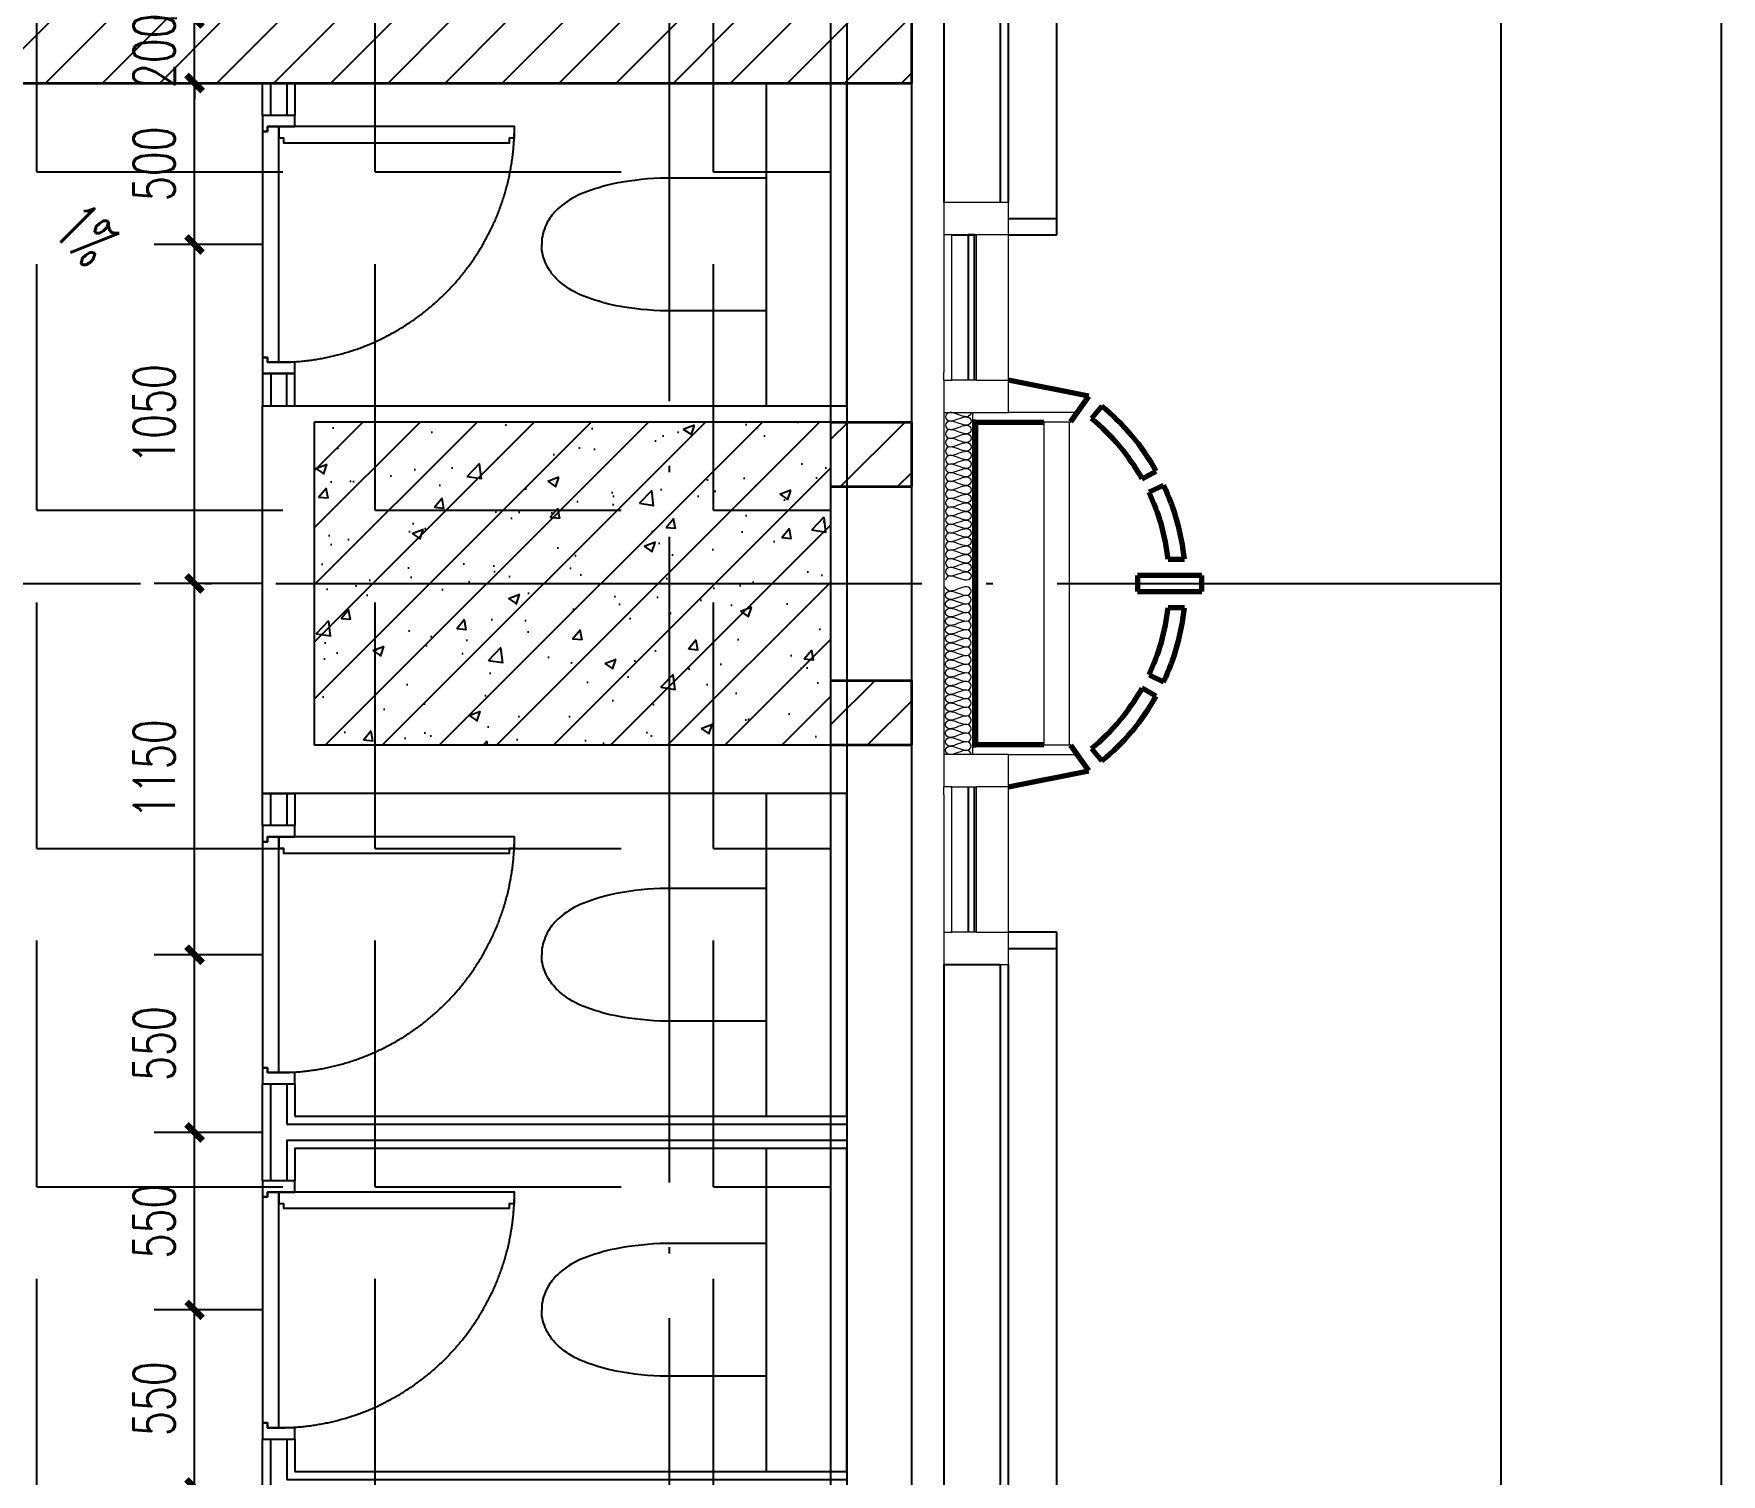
# Model space of a CAD drawing. Header units: millimetres. Extents: x 434053 to 1059003, y -2417481 to 936527.
# Drawn here: x 538424 to 543651, y -2127145 to -2122683 of the extents above; entities that cross this region are included whole.
import ezdxf

# ---------------------------------------------------------------- set-up
doc = ezdxf.new("R2010")
doc.units = ezdxf.units.MM
doc.header["$LTSCALE"] = 1000
doc.header["$MEASUREMENT"] = 0
for name, pattern in [('DASH', [0.35, 0.25, -0.1]), ('DOTE', [2.42, 2, -0.2, 0.02, -0.2]), ('HIDDEN', [9.525, 6.35, -3.175])]:
    doc.linetypes.add(name, pattern=pattern)
doc.layers.get('Defpoints').update_dxf_attribs({"color": 6})
for name, color, linetype in [('A-ANNO-DIMS', 3, 'Continuous'), ('A-AXIS', 16, 'DOTE'), ('A-COLS', 6, 'Continuous'), ('A-GLAZ', 4, 'Continuous'), ('A-WALL-PATT', 8, 'Continuous'), ('DIM_SYMB', 3, 'Continuous'), ('fur2023', 252, 'Continuous'), ('PUB_TEXT', 7, 'Continuous'), ('建筑-楼板开洞', 251, 'Continuous'), ('结构边线', 21, 'DASH')]:
    doc.layers.add(name, color=color, linetype=linetype)
for name, color, linetype, lineweight in [('A-DETL-0001', 4, 'Continuous', 15), ('A-GENM', 2, 'Continuous', 70), ('A-GENM-PROJ', 2, 'Continuous', 25), ('A-GLAZ-PROJ', 2, 'Continuous', 25), ('A-WALL', 5, 'Continuous', 35)]:
    doc.layers.add(name, color=color, linetype=linetype, lineweight=lineweight)
doc.styles.add('_TCH_DIM', font='SIMPLEX.shx', dxfattribs={"width": 0.8, "height": 3, "bigfont": 'GBCBIG.shx'})
doc.styles.add('_TCH_DIM_T3', font='SIMPLEX', dxfattribs={"width": 0.705882, "bigfont": 'GBCBIG'})
doc.dimstyles.new('_TCH_ARCH&&50', dxfattribs={"dimtxt": 127.5, "dimasz": 50, "dimexe": 125, "dimexo": 150, "dimgap": 61.25, "dimtad": 1, "dimdec": 0, "dimzin": 0, "dimdsep": 46, "dimtxsty": '_TCH_DIM_T3', "dimblk": 'ARCHTICK', "dimcen": 0.09, "dimclrt": 7, "dimazin": 2, "dimtfac": 1, "dimtdec": 0, "dimtix": 1, "dimtmove": 2, "dimatfit": 3, "dimfxl": 1, "dimtolj": 1, "dimtzin": 0, "dimarcsym": 0})
pattern_1 = [(45, (-1713816.56, -1462893.01), (-88.388383, 88.388383), [])]

# ---------------------------------------------------------------- blocks, each defined once
blk = doc.blocks.new('FO-Exterior Column FULL - FO-Exterior Column FULL-V107-800_Module Plan-APT')
at = {"layer": 'A-GENM'}
for p, q in [((-500, 110), (-500, 100.4)), ((-500, -109.7), (-500, 110)), ((500, 100.4), (500, 110)), ((500, 110), (500, -109.7)), ((-500, 100.4), (500, 100.4)), ((-630, 0.1), (-580.2, -249.1)), ((580.2, -249.1), (629.9, 0)), ((-580.2, -249.1), (-502.1, -193.8)), ((502.1, -193.8), (580.2, -249.1)), ((-510.9, -257.6), (-549.6, -289.3)), ((549.6, -289.3), (510.9, -257.6)), ((-348.5, -458), (-324, -414.4)), ((25, -399.6), (-25, -399.6)), ((-25, -399.6), (-25, -599.6)), ((25, -599.6), (25, -399.6)), ((324, -414.4), (348.5, -458)), ((-282.7, -435.7), (-304, -480.9)), ((304, -480.9), (282.7, -435.7)), ((-75, -545.2), (-75, -494.9)), ((75, -494.9), (75, -545.2)), ((-25, -599.6), (25, -599.6))]:
    blk.add_line(p, q, dxfattribs=at)
for radius, start, end in [(661.1, 219.3893, 240.6554), (661.1, 299.3446, 320.6107), (711.1, 219.3894, 240.6554), (711.1, 299.3446, 320.6106), (661.1, 244.6842, 263.483), (661.1, 276.517, 295.3158), (711.1, 244.6842, 263.943), (711.1, 276.057, 295.3158)]:
    blk.add_arc((0, 161.9), radius, start, end, dxfattribs=at)
blk = doc.blocks.new('FO-Vision _ Louver_updated - 150 Spacing-V119-800_Module Plan-APT')
at = {"layer": 'A-GLAZ'}
for p, q in [((575, 200), (575, 25)), ((1125.1, 125), (675.1, 125)), ((675.1, 105), (1125.1, 105)), ((-1175, 25), (-1175, 0)), ((-1175, 0), (575.1, 0)), ((575.1, 25), (-1124.9, 25)), ((625, 0), (625, -150)), ((675, -150), (675, 0)), ((625, -150), (675, -150))]:
    blk.add_line(p, q, dxfattribs=at)
at = {"layer": 'A-GLAZ-PROJ'}
for p, q in [((575, 200), (-1124.9, 200)), ((-1175, -150), (-1175, 0)), ((-1175, -150), (625, -150))]:
    blk.add_line(p, q, dxfattribs=at)
blk = doc.blocks.new('FO-Vision _ Louver_updated - 150 Spacing-V139-800_Module Plan-APT')
at = {"layer": 'A-GLAZ'}
for p, q in [((675, 150), (625, 150)), ((625, 150), (625, 0)), ((675, 0), (675, 150)), ((574.9, 0), (-1175, 0)), ((-1175, 0), (-1175, -25)), ((-1125.1, -25), (574.9, -25)), ((-1125, -200), (-1125, -25)), ((675, -175.2), (675, -100)), ((1124.9, -105), (675, -105)), ((675, -105), (675, -125)), ((675, -125), (1124.9, -125))]:
    blk.add_line(p, q, dxfattribs=at)
at = {"layer": 'A-GLAZ-PROJ'}
for p, q in [((-1175, 0), (-1175, 150)), ((625, 150), (-1175, 150)), ((-1125, -200), (574.9, -200))]:
    blk.add_line(p, q, dxfattribs=at)
blk = doc.blocks.new('asdgsdfgh')
at = {"layer": 'A-DETL-0001'}
for p, q in [((51430.2, 30392), (51230.3, 30392)), ((51230.3, 30392), (51230.3, 30292)), ((51430.2, 30292), (51430.2, 30392)), ((51255, 30292), (51230.3, 30292)), ((51230.3, 30292), (51230.3, 29866.9)), ((51255, 30292), (51330.3, 30292)), ((51255, 29842), (51255, 30292)), ((51330.3, 30292), (51330.3, 29842)), ((51430.2, 30292), (51330.3, 30292)), ((51430.2, 29842), (51430.2, 30292)), ((51230.2, 29842.1), (51230.2, 29866.9)), ((51230.3, 29842), (51230.3, 29742)), ((51230.3, 29842), (51255, 29842)), ((51330.3, 29842), (51255, 29842)), ((51330.3, 29842), (51430.2, 29842)), ((51430.2, 29742), (51430.2, 29842)), ((51230.3, 29742), (51230.3, 29212)), ((51230.3, 29742), (51430.2, 29742)), ((51320.3, 29212), (51320.3, 29742)), ((51643.7, 29742), (51430.2, 29742)), ((51622.5, 29712.1), (51643.7, 29742)), ((51320.3, 29712.1), (51539.9, 29712.1)), ((51619.9, 29712.1), (51539.9, 29712.1)), ((51539.9, 29712.1), (51539.9, 29212.1)), ((51619.9, 29712.1), (51622.5, 29712.1)), ((51619.9, 29212.1), (51619.9, 29712.1)), ((51230.3, 29212), (51230.3, 28682)), ((51320.3, 28682), (51320.3, 29212)), ((51539.9, 29211.9), (51539.9, 28711.9)), ((51619.9, 28711.9), (51619.9, 29211.9)), ((51539.9, 28711.9), (51320.3, 28711.9)), ((51539.9, 28711.9), (51619.9, 28711.9)), ((51622.5, 28711.9), (51619.9, 28711.9)), ((51643.7, 28682), (51622.5, 28711.9)), ((51430.2, 28682), (51230.3, 28682)), ((51230.3, 28682), (51230.3, 28582)), ((51430.2, 28682), (51643.7, 28682)), ((51430.2, 28582), (51430.2, 28682)), ((51230.2, 28557.1), (51230.2, 28581.9)), ((51255, 28582), (51230.3, 28582)), ((51230.3, 28557.1), (51230.3, 28132)), ((51255, 28582), (51330.3, 28582)), ((51255, 28132), (51255, 28582)), ((51430.2, 28582), (51330.3, 28582)), ((51330.3, 28582), (51330.3, 28132)), ((51430.2, 28132), (51430.2, 28582)), ((51230.3, 28132), (51230.3, 28032)), ((51230.3, 28132), (51255, 28132)), ((51330.3, 28132), (51255, 28132)), ((51330.3, 28132), (51430.2, 28132)), ((51430.2, 28032), (51430.2, 28132)), ((51230.3, 28032), (51430.2, 28032))]:
    blk.add_line(p, q, dxfattribs=at)
for points in [[(51248.6, 29742), (51242.3, 29742), (51228.2, 29728.7), (51242.3, 29715.4), (51248.6, 29715.4)], [(51301.9, 29728.7), (51283.6, 29728.7), (51266.9, 29742), (51248.6, 29742)], [(51315.3, 29742), (51315.3, 29735.7), (51308.2, 29728.7), (51301.9, 29728.7)], [(51248.6, 29715.4), (51242.3, 29715.4), (51228.2, 29702), (51242.3, 29688.7), (51248.6, 29688.7)], [(51248.6, 29688.7), (51242.3, 29688.7), (51228.2, 29675.4), (51242.3, 29662), (51248.6, 29662)], [(51248.6, 29715.4), (51266.9, 29715.4), (51283.6, 29728.7), (51301.9, 29728.7)], [(51301.9, 29702), (51283.6, 29702), (51266.9, 29715.4), (51248.6, 29715.4)], [(51248.6, 29688.7), (51266.9, 29688.7), (51283.6, 29702), (51301.9, 29702)], [(51301.9, 29675.4), (51283.6, 29675.4), (51266.9, 29688.7), (51248.6, 29688.7)], [(51301.9, 29728.7), (51308.2, 29728.7), (51322.3, 29715.4), (51308.2, 29702), (51301.9, 29702)], [(51301.9, 29702), (51308.2, 29702), (51322.3, 29688.7), (51308.2, 29675.4), (51301.9, 29675.4)], [(51248.6, 29662), (51242.3, 29662), (51228.2, 29648.7), (51242.3, 29635.4), (51248.6, 29635.4)], [(51248.6, 29662), (51266.9, 29662), (51283.6, 29675.4), (51301.9, 29675.4)], [(51301.9, 29648.7), (51283.6, 29648.7), (51266.9, 29662), (51248.6, 29662)], [(51248.6, 29635.4), (51266.9, 29635.4), (51283.6, 29648.7), (51301.9, 29648.7)], [(51301.9, 29675.4), (51308.2, 29675.4), (51322.3, 29662), (51308.2, 29648.7), (51301.9, 29648.7)], [(51301.9, 29648.7), (51308.2, 29648.7), (51322.3, 29635.4), (51308.2, 29622), (51301.9, 29622)], [(51248.6, 29635.4), (51242.3, 29635.4), (51228.2, 29622), (51242.3, 29608.7), (51248.6, 29608.7)], [(51248.6, 29608.7), (51242.3, 29608.7), (51228.2, 29595.4), (51242.3, 29582), (51248.6, 29582)], [(51301.9, 29622), (51283.6, 29622), (51266.9, 29635.4), (51248.6, 29635.4)], [(51248.6, 29608.7), (51266.9, 29608.7), (51283.6, 29622), (51301.9, 29622)], [(51301.9, 29595.4), (51283.6, 29595.4), (51266.9, 29608.7), (51248.6, 29608.7)], [(51248.6, 29582), (51266.9, 29582), (51283.6, 29595.4), (51301.9, 29595.4)], [(51301.9, 29622), (51308.2, 29622), (51322.3, 29608.7), (51308.2, 29595.4), (51301.9, 29595.4)], [(51301.9, 29595.4), (51308.2, 29595.4), (51322.3, 29582), (51308.2, 29568.7), (51301.9, 29568.7)], [(51248.6, 29582), (51242.3, 29582), (51228.2, 29568.7), (51242.3, 29555.4), (51248.6, 29555.4)], [(51248.6, 29555.4), (51242.3, 29555.4), (51228.2, 29542), (51242.3, 29528.7), (51248.6, 29528.7)], [(51301.9, 29568.7), (51283.6, 29568.7), (51266.9, 29582), (51248.6, 29582)], [(51248.6, 29555.4), (51266.9, 29555.4), (51283.6, 29568.7), (51301.9, 29568.7)], [(51301.9, 29542), (51283.6, 29542), (51266.9, 29555.4), (51248.6, 29555.4)], [(51248.6, 29528.7), (51266.9, 29528.7), (51283.6, 29542), (51301.9, 29542)], [(51301.9, 29568.7), (51308.2, 29568.7), (51322.3, 29555.4), (51308.2, 29542), (51301.9, 29542)], [(51301.9, 29542), (51308.2, 29542), (51322.3, 29528.7), (51308.2, 29515.4), (51301.9, 29515.4)], [(51248.6, 29528.7), (51242.3, 29528.7), (51228.2, 29515.4), (51242.3, 29502), (51248.6, 29502)], [(51248.6, 29502), (51242.3, 29502), (51228.2, 29488.7), (51242.3, 29475.4), (51248.6, 29475.4)], [(51301.9, 29515.4), (51283.6, 29515.4), (51266.9, 29528.7), (51248.6, 29528.7)], [(51248.6, 29502), (51266.9, 29502), (51283.6, 29515.4), (51301.9, 29515.4)], [(51301.9, 29488.7), (51283.6, 29488.7), (51266.9, 29502), (51248.6, 29502)], [(51248.6, 29475.4), (51266.9, 29475.4), (51283.6, 29488.7), (51301.9, 29488.7)], [(51301.9, 29515.4), (51308.2, 29515.4), (51322.3, 29502), (51308.2, 29488.7), (51301.9, 29488.7)], [(51301.9, 29488.7), (51308.2, 29488.7), (51322.3, 29475.4), (51308.2, 29462), (51301.9, 29462)], [(51248.6, 29475.4), (51242.3, 29475.4), (51228.2, 29462), (51242.3, 29448.7), (51248.6, 29448.7)], [(51248.6, 29448.7), (51242.3, 29448.7), (51228.2, 29435.4), (51242.3, 29422), (51248.6, 29422)], [(51301.9, 29462), (51283.6, 29462), (51266.9, 29475.4), (51248.6, 29475.4)], [(51248.6, 29448.7), (51266.9, 29448.7), (51283.6, 29462), (51301.9, 29462)], [(51301.9, 29435.4), (51283.6, 29435.4), (51266.9, 29448.7), (51248.6, 29448.7)], [(51248.6, 29422), (51266.9, 29422), (51283.6, 29435.4), (51301.9, 29435.4)], [(51301.9, 29462), (51308.2, 29462), (51322.3, 29448.7), (51308.2, 29435.4), (51301.9, 29435.4)], [(51301.9, 29435.4), (51308.2, 29435.4), (51322.3, 29422), (51308.2, 29408.7), (51301.9, 29408.7)], [(51248.6, 29422), (51242.3, 29422), (51228.2, 29408.7), (51242.3, 29395.4), (51248.6, 29395.4)], [(51248.6, 29395.4), (51242.3, 29395.4), (51228.2, 29382), (51242.3, 29368.7), (51248.6, 29368.7)], [(51301.9, 29408.7), (51283.6, 29408.7), (51266.9, 29422), (51248.6, 29422)], [(51248.6, 29395.4), (51266.9, 29395.4), (51283.6, 29408.7), (51301.9, 29408.7)], [(51301.9, 29382), (51283.6, 29382), (51266.9, 29395.4), (51248.6, 29395.4)], [(51248.6, 29368.7), (51266.9, 29368.7), (51283.6, 29382), (51301.9, 29382)], [(51301.9, 29408.7), (51308.2, 29408.7), (51322.3, 29395.4), (51308.2, 29382), (51301.9, 29382)], [(51301.9, 29382), (51308.2, 29382), (51322.3, 29368.7), (51308.2, 29355.4), (51301.9, 29355.4)], [(51248.6, 29368.7), (51242.3, 29368.7), (51228.2, 29355.4), (51242.3, 29342), (51248.6, 29342)], [(51248.6, 29342), (51242.3, 29342), (51228.2, 29328.7), (51242.3, 29315.4), (51248.6, 29315.4)], [(51301.9, 29355.4), (51283.6, 29355.4), (51266.9, 29368.7), (51248.6, 29368.7)], [(51248.6, 29342), (51266.9, 29342), (51283.6, 29355.4), (51301.9, 29355.4)], [(51301.9, 29328.7), (51283.6, 29328.7), (51266.9, 29342), (51248.6, 29342)], [(51248.6, 29315.4), (51266.9, 29315.4), (51283.6, 29328.7), (51301.9, 29328.7)], [(51301.9, 29355.4), (51308.2, 29355.4), (51322.3, 29342), (51308.2, 29328.7), (51301.9, 29328.7)], [(51301.9, 29328.7), (51308.2, 29328.7), (51322.3, 29315.4), (51308.2, 29302), (51301.9, 29302)], [(51248.6, 29315.4), (51242.3, 29315.4), (51228.2, 29302), (51242.3, 29288.7), (51248.6, 29288.7)], [(51248.6, 29288.7), (51242.3, 29288.7), (51228.2, 29275.4), (51242.3, 29262), (51248.6, 29262)], [(51301.9, 29302), (51283.6, 29302), (51266.9, 29315.4), (51248.6, 29315.4)], [(51248.6, 29288.7), (51266.9, 29288.7), (51283.6, 29302), (51301.9, 29302)], [(51301.9, 29275.4), (51283.6, 29275.4), (51266.9, 29288.7), (51248.6, 29288.7)], [(51248.6, 29262), (51266.9, 29262), (51283.6, 29275.4), (51301.9, 29275.4)], [(51301.9, 29302), (51308.2, 29302), (51322.3, 29288.7), (51308.2, 29275.4), (51301.9, 29275.4)], [(51301.9, 29275.4), (51308.2, 29275.4), (51322.3, 29262), (51308.2, 29248.7), (51301.9, 29248.7)], [(51248.6, 29262), (51242.3, 29262), (51228.2, 29248.7), (51242.3, 29235.4), (51248.6, 29235.4)], [(51248.6, 29235.4), (51242.3, 29235.4), (51235.3, 29228.3), (51235.3, 29222)], [(51301.9, 29248.7), (51283.6, 29248.7), (51266.9, 29262), (51248.6, 29262)], [(51248.6, 29235.4), (51266.9, 29235.4), (51283.6, 29248.7), (51301.9, 29248.7)], [(51301.9, 29222), (51283.6, 29222), (51266.9, 29235.4), (51248.6, 29235.4)], [(51301.9, 29248.7), (51308.2, 29248.7), (51322.3, 29235.4), (51308.2, 29222), (51301.9, 29222)], [(51248.6, 29188.7), (51242.3, 29188.7), (51235.3, 29195.7), (51235.3, 29202)], [(51248.6, 29162), (51242.3, 29162), (51228.2, 29175.4), (51242.3, 29188.7), (51248.6, 29188.7)], [(51301.9, 29202), (51283.6, 29202), (51266.9, 29188.7), (51248.6, 29188.7)], [(51248.6, 29188.7), (51266.9, 29188.7), (51283.6, 29175.4), (51301.9, 29175.4)], [(51301.9, 29175.4), (51283.6, 29175.4), (51266.9, 29162), (51248.6, 29162)], [(51301.9, 29175.4), (51308.2, 29175.4), (51322.3, 29188.7), (51308.2, 29202), (51301.9, 29202)], [(51301.9, 29148.7), (51308.2, 29148.7), (51322.3, 29162), (51308.2, 29175.4), (51301.9, 29175.4)], [(51248.6, 29135.4), (51242.3, 29135.4), (51228.2, 29148.7), (51242.3, 29162), (51248.6, 29162)], [(51248.6, 29108.7), (51242.3, 29108.7), (51228.2, 29122), (51242.3, 29135.4), (51248.6, 29135.4)], [(51248.6, 29162), (51266.9, 29162), (51283.6, 29148.7), (51301.9, 29148.7)], [(51301.9, 29148.7), (51283.6, 29148.7), (51266.9, 29135.4), (51248.6, 29135.4)], [(51248.6, 29135.4), (51266.9, 29135.4), (51283.6, 29122), (51301.9, 29122)], [(51301.9, 29122), (51283.6, 29122), (51266.9, 29108.7), (51248.6, 29108.7)], [(51301.9, 29122), (51308.2, 29122), (51322.3, 29135.4), (51308.2, 29148.7), (51301.9, 29148.7)], [(51301.9, 29095.4), (51308.2, 29095.4), (51322.3, 29108.7), (51308.2, 29122), (51301.9, 29122)], [(51248.6, 29082), (51242.3, 29082), (51228.2, 29095.4), (51242.3, 29108.7), (51248.6, 29108.7)], [(51248.6, 29055.4), (51242.3, 29055.4), (51228.2, 29068.7), (51242.3, 29082), (51248.6, 29082)], [(51248.6, 29108.7), (51266.9, 29108.7), (51283.6, 29095.4), (51301.9, 29095.4)], [(51301.9, 29095.4), (51283.6, 29095.4), (51266.9, 29082), (51248.6, 29082)], [(51248.6, 29082), (51266.9, 29082), (51283.6, 29068.7), (51301.9, 29068.7)], [(51301.9, 29068.7), (51283.6, 29068.7), (51266.9, 29055.4), (51248.6, 29055.4)], [(51301.9, 29068.7), (51308.2, 29068.7), (51322.3, 29082), (51308.2, 29095.4), (51301.9, 29095.4)], [(51301.9, 29042), (51308.2, 29042), (51322.3, 29055.4), (51308.2, 29068.7), (51301.9, 29068.7)], [(51248.6, 29028.7), (51242.3, 29028.7), (51228.2, 29042), (51242.3, 29055.4), (51248.6, 29055.4)], [(51248.6, 29002), (51242.3, 29002), (51228.2, 29015.4), (51242.3, 29028.7), (51248.6, 29028.7)], [(51248.6, 29055.4), (51266.9, 29055.4), (51283.6, 29042), (51301.9, 29042)], [(51301.9, 29042), (51283.6, 29042), (51266.9, 29028.7), (51248.6, 29028.7)], [(51248.6, 29028.7), (51266.9, 29028.7), (51283.6, 29015.4), (51301.9, 29015.4)], [(51301.9, 29015.4), (51283.6, 29015.4), (51266.9, 29002), (51248.6, 29002)], [(51301.9, 29015.4), (51308.2, 29015.4), (51322.3, 29028.7), (51308.2, 29042), (51301.9, 29042)], [(51301.9, 28988.7), (51308.2, 28988.7), (51322.3, 29002), (51308.2, 29015.4), (51301.9, 29015.4)], [(51248.6, 28975.4), (51242.3, 28975.4), (51228.2, 28988.7), (51242.3, 29002), (51248.6, 29002)], [(51248.6, 28948.7), (51242.3, 28948.7), (51228.2, 28962), (51242.3, 28975.4), (51248.6, 28975.4)], [(51248.6, 29002), (51266.9, 29002), (51283.6, 28988.7), (51301.9, 28988.7)], [(51301.9, 28988.7), (51283.6, 28988.7), (51266.9, 28975.4), (51248.6, 28975.4)], [(51248.6, 28975.4), (51266.9, 28975.4), (51283.6, 28962), (51301.9, 28962)], [(51301.9, 28962), (51283.6, 28962), (51266.9, 28948.7), (51248.6, 28948.7)], [(51301.9, 28962), (51308.2, 28962), (51322.3, 28975.4), (51308.2, 28988.7), (51301.9, 28988.7)], [(51301.9, 28935.4), (51308.2, 28935.4), (51322.3, 28948.7), (51308.2, 28962), (51301.9, 28962)], [(51248.6, 28922), (51242.3, 28922), (51228.2, 28935.4), (51242.3, 28948.7), (51248.6, 28948.7)], [(51248.6, 28895.4), (51242.3, 28895.4), (51228.2, 28908.7), (51242.3, 28922), (51248.6, 28922)], [(51248.6, 28948.7), (51266.9, 28948.7), (51283.6, 28935.4), (51301.9, 28935.4)], [(51301.9, 28935.4), (51283.6, 28935.4), (51266.9, 28922), (51248.6, 28922)], [(51248.6, 28922), (51266.9, 28922), (51283.6, 28908.7), (51301.9, 28908.7)], [(51301.9, 28908.7), (51283.6, 28908.7), (51266.9, 28895.4), (51248.6, 28895.4)], [(51301.9, 28908.7), (51308.2, 28908.7), (51322.3, 28922), (51308.2, 28935.4), (51301.9, 28935.4)], [(51301.9, 28882), (51308.2, 28882), (51322.3, 28895.4), (51308.2, 28908.7), (51301.9, 28908.7)], [(51248.6, 28868.7), (51242.3, 28868.7), (51228.2, 28882), (51242.3, 28895.4), (51248.6, 28895.4)], [(51248.6, 28842), (51242.3, 28842), (51228.2, 28855.4), (51242.3, 28868.7), (51248.6, 28868.7)], [(51248.6, 28895.4), (51266.9, 28895.4), (51283.6, 28882), (51301.9, 28882)], [(51301.9, 28882), (51283.6, 28882), (51266.9, 28868.7), (51248.6, 28868.7)], [(51248.6, 28868.7), (51266.9, 28868.7), (51283.6, 28855.4), (51301.9, 28855.4)], [(51301.9, 28855.4), (51283.6, 28855.4), (51266.9, 28842), (51248.6, 28842)], [(51301.9, 28855.4), (51308.2, 28855.4), (51322.3, 28868.7), (51308.2, 28882), (51301.9, 28882)], [(51301.9, 28828.7), (51308.2, 28828.7), (51322.3, 28842), (51308.2, 28855.4), (51301.9, 28855.4)], [(51248.6, 28815.4), (51242.3, 28815.4), (51228.2, 28828.7), (51242.3, 28842), (51248.6, 28842)], [(51248.6, 28788.7), (51242.3, 28788.7), (51228.2, 28802), (51242.3, 28815.4), (51248.6, 28815.4)], [(51248.6, 28842), (51266.9, 28842), (51283.6, 28828.7), (51301.9, 28828.7)], [(51301.9, 28828.7), (51283.6, 28828.7), (51266.9, 28815.4), (51248.6, 28815.4)], [(51248.6, 28815.4), (51266.9, 28815.4), (51283.6, 28802), (51301.9, 28802)], [(51301.9, 28802), (51283.6, 28802), (51266.9, 28788.7), (51248.6, 28788.7)], [(51301.9, 28802), (51308.2, 28802), (51322.3, 28815.4), (51308.2, 28828.7), (51301.9, 28828.7)], [(51301.9, 28775.4), (51308.2, 28775.4), (51322.3, 28788.7), (51308.2, 28802), (51301.9, 28802)], [(51248.6, 28762), (51242.3, 28762), (51228.2, 28775.4), (51242.3, 28788.7), (51248.6, 28788.7)], [(51248.6, 28735.4), (51242.3, 28735.4), (51228.2, 28748.7), (51242.3, 28762), (51248.6, 28762)], [(51248.6, 28788.7), (51266.9, 28788.7), (51283.6, 28775.4), (51301.9, 28775.4)], [(51301.9, 28775.4), (51283.6, 28775.4), (51266.9, 28762), (51248.6, 28762)], [(51248.6, 28762), (51266.9, 28762), (51283.6, 28748.7), (51301.9, 28748.7)], [(51301.9, 28748.7), (51283.6, 28748.7), (51266.9, 28735.4), (51248.6, 28735.4)], [(51301.9, 28748.7), (51308.2, 28748.7), (51322.3, 28762), (51308.2, 28775.4), (51301.9, 28775.4)], [(51301.9, 28722), (51308.2, 28722), (51322.3, 28735.4), (51308.2, 28748.7), (51301.9, 28748.7)], [(51248.6, 28708.7), (51242.3, 28708.7), (51228.2, 28722), (51242.3, 28735.4), (51248.6, 28735.4)], [(51248.6, 28682), (51242.3, 28682), (51228.2, 28695.4), (51242.3, 28708.7), (51248.6, 28708.7)], [(51248.6, 28735.4), (51266.9, 28735.4), (51283.6, 28722), (51301.9, 28722)], [(51301.9, 28722), (51283.6, 28722), (51266.9, 28708.7), (51248.6, 28708.7)], [(51248.6, 28708.7), (51266.9, 28708.7), (51283.6, 28695.4), (51301.9, 28695.4)], [(51301.9, 28695.4), (51308.2, 28695.4), (51322.3, 28708.7), (51308.2, 28722), (51301.9, 28722)], [(51301.9, 28695.4), (51283.6, 28695.4), (51266.9, 28682), (51248.6, 28682)], [(51315.3, 28682), (51315.3, 28688.3), (51308.2, 28695.4), (51301.9, 28695.4)]]:
    blk.add_open_spline(points, degree=3, dxfattribs=at)
at = {"layer": 'A-GENM-PROJ', "rotation": 90}
blk.add_blockref('FO-Exterior Column FULL - FO-Exterior Column FULL-V107-800_Module Plan-APT', (51430.3, 29212), dxfattribs=at)
at = {"layer": 'A-GLAZ-PROJ'}
for name, p, rotation in [('FO-Vision _ Louver_updated - 150 Spacing-V139-800_Module Plan-APT', (51430.3, 30966.9), 270), ('FO-Vision _ Louver_updated - 150 Spacing-V119-800_Module Plan-APT', (51430.3, 27456.9), 90)]:
    blk.add_blockref(name, p, dxfattribs=dict(at, rotation=rotation))
blk = doc.blocks.new('dgsdgadffCES9786-2')
for p, q in [((0, 205.7), (0, -205.7)), ((0, 205.7), (328.7, 205.7)), ((0, -205.7), (328.7, -205.7))]:
    blk.add_line(p, q)
for points in [[(328.7, 205.7, -0.036975), (483.7, 185.8, -0.031573), (576.5, 155.9, -0.063048), (640.8, 114.5, -0.079558), (674.9, 74.1, -0.085202), (694.7, 19, -0.029079), (695, 0, -0.420896)], [(328.7, -205.7, 0.036975), (483.7, -185.8, 0.031573), (576.5, -155.9, 0.063048), (640.8, -114.5, 0.079558), (674.9, -74.1, 0.085202), (694.7, -19, 0.029079), (695, 0, 0.420896)]]:
    blk.add_lwpolyline(points, format="xyb")
blk = doc.blocks.new('*U310')
for points in [[(35, 50), (70, 50), (70, 65), (85, 65), (85, 765), (70, 765), (70, 780), (35, 780)], [(0, 0), (50, 0), (50, 15), (35, 15), (35, 50), (35, 50), (35, 100), (0, 100)], [(750, 0), (800, 0), (800, 100), (790, 100), (765, 100), (765, 50), (765, 50), (765, 15), (750, 15)]]:
    blk.add_lwpolyline(points, close=True)
at = {"linetype": 'HIDDEN'}
blk.add_lwpolyline([(35, 50), (35, 15), (50, 15), (50, 0), (750, 0), (750, 15), (765, 15), (765, 50)], close=True, dxfattribs=at)
blk.add_arc((35, 50), 730, 0, 90, dxfattribs=at)
blk = doc.blocks.new('adfadfd')
at = {"layer": 'fur2023'}
blk.add_lwpolyline([(-3425.1, 14270), (-3425.1, 13920), (-3425.1, 13220), (-3225.1, 13220), (-3225.1, 13820), (-1525.1, 13820), (-1525.1, 13220), (-1325.1, 13220), (-1325.1, 14020), (-3225.1, 14020), (-3225.1, 15570), (-3225.1, 18320), (-1325.1, 18320), (-1325.1, 19420), (1684.9, 19420), (1684.9, 11820), (-125.1, 11820), (-125.1, 11620), (-5615.1, 11620), (-5615.1, 14020), (-4625.1, 14020), (-4625.1, 14270)], dxfattribs=at)
for points in [[(-125.1, 19420), (-25.1, 19420), (-25.1, 19320), (-125.1, 19320)], [(-100.1, 19420), (-50.1, 19420), (-50.1, 19320), (-100.1, 19320)], [(1684.9, 19420), (1434.9, 19420), (1434.9, 18420), (1684.9, 18420)], [(-125.1, 18420), (-25.1, 18420), (-25.1, 18520), (-125.1, 18520)], [(-100.1, 18420), (-50.1, 18420), (-50.1, 18520), (-100.1, 18520)], [(-125.1, 18420), (1684.9, 18420), (1684.9, 17220), (-125.1, 17220)], [(-125.1, 17220), (-25.1, 17220), (-25.1, 17120), (-125.1, 17120)], [(-100.1, 17220), (-50.1, 17220), (-50.1, 17120), (-100.1, 17120)], [(1684.9, 17220), (1434.9, 17220), (1434.9, 16220), (1684.9, 16220)], [(-25.1, 16220), (1684.9, 16220), (1684.9, 16120), (-25.1, 16120), (-25.1, 16020), (-125.1, 16020), (-125.1, 16320), (-25.1, 16320)], [(-50.1, 16195), (1684.9, 16195), (1684.9, 16145), (-50.1, 16145), (-50.1, 16020), (-100.1, 16020), (-100.1, 16320), (-50.1, 16320)], [(1684.9, 16120), (1434.9, 16120), (1434.9, 15120), (1684.9, 15120)], [(-25.1, 15120), (1684.9, 15120), (1684.9, 15020), (-25.1, 15020), (-25.1, 14920), (-125.1, 14920), (-125.1, 15220), (-25.1, 15220)], [(-50.1, 15095), (1684.9, 15095), (1684.9, 15045), (-50.1, 15045), (-50.1, 14920), (-100.1, 14920), (-100.1, 15220), (-50.1, 15220)]]:
    blk.add_lwpolyline(points, close=True, dxfattribs=at)
at = {"layer": 'fur2023', "rotation": 270}
for p in [(-125.1, 19320), (-125.1, 17120), (-125.1, 16020)]:
    blk.add_blockref('*U310', p, dxfattribs=at)
at = {"layer": 'fur2023', "xscale": -1}
for p in [(1434.9, 18920), (1434.9, 16720), (1434.9, 15620)]:
    blk.add_blockref('dgsdgadffCES9786-2', p, dxfattribs=at)
blk = doc.blocks.new('adadgsfgh')
at = {"layer": 'A-AXIS'}
for p, q in [((-1950.7, -859), (-1950.7, 16732.8)), ((-10429.1, 8256.3), (626, 8256.3))]:
    blk.add_line(p, q, dxfattribs=at)
at = {"layer": 'DIM_SYMB'}
blk.add_lwpolyline([(-10429.1, 16732.8), (-10429.1, 15146.2), (-10324.1, 15108), (-10534.1, 15071), (-10429.1, 15033.7), (-10429.1, -859), (-1780.9, -859), (-1742.7, -928.2), (-1705.7, -808.3), (-1668.4, -859), (626, -859), (626, 15033.7), (532.3, 15071), (707, 15103.5), (626, 15146.2), (626, 16732.8), (-1668.4, 16732.8), (-1705.7, 16827.8), (-1742.7, 16654.5), (-1780.9, 16732.8), (-10429.1, 16732.8)], dxfattribs=at)
blk = doc.blocks.new('_ArchTick')
at = {"color": 0, "linetype": 'ByBlock', "const_width": 0.4}
blk.add_lwpolyline([(-0.5, -0.5), (0.5, 0.5)], dxfattribs=at)
blk = doc.blocks.new('*D755')
at = {"layer": 'A-ANNO-DIMS', "color": 0, "lineweight": -2, "transparency": 16777216}
for p, q in [((539132.9, -2122636.2), (538797.2, -2122636.2)), ((538922.2, -2122636.2), (538922.2, -2122586.2)), ((538922.2, -2122836.2), (538922.2, -2122636.2)), ((539132.9, -2122836.2), (538797.2, -2122836.2)), ((538922.2, -2122836.2), (538922.2, -2122886.2))]:
    blk.add_line(p, q, dxfattribs=at)
at = {"layer": 'Defpoints', "color": 0, "transparency": 16777216}
for p in [(538922.2, -2122636.2), (539282.9, -2122636.2), (539282.9, -2122836.2)]:
    blk.add_point(p, dxfattribs=at)
at = {"layer": 'A-ANNO-DIMS', "color": 0, "lineweight": -2, "transparency": 16777216, "xscale": 50, "yscale": 50, "zscale": 50}
for p, rotation in [((538922.2, -2122636.2), 270), ((538922.2, -2122836.2), 90)]:
    blk.add_blockref('_ArchTick', p, dxfattribs=dict(at, rotation=rotation))
at = {"layer": 'A-ANNO-DIMS', "color": 7, "transparency": 16777216, "insert": (538797.2, -2122736.2), "char_height": 127.5, "attachment_point": 5, "rotation": 90, "style": '_TCH_DIM_T3'}
blk.add_mtext('\\A1;200', dxfattribs=at)
blk = doc.blocks.new('*D756')
at = {"layer": 'A-ANNO-DIMS', "color": 0, "lineweight": -2, "transparency": 16777216}
for p, q in [((539132.9, -2122836.2), (538797.2, -2122836.2)), ((538922.2, -2123336.2), (538922.2, -2122836.2)), ((539132.9, -2123336.2), (538797.2, -2123336.2))]:
    blk.add_line(p, q, dxfattribs=at)
at = {"layer": 'Defpoints', "color": 0, "transparency": 16777216}
for p in [(538922.2, -2122836.2), (539282.9, -2122836.2), (539282.9, -2123336.2)]:
    blk.add_point(p, dxfattribs=at)
at = {"layer": 'A-ANNO-DIMS', "color": 0, "lineweight": -2, "transparency": 16777216, "xscale": 50, "yscale": 50, "zscale": 50}
for p, rotation in [((538922.2, -2122836.2), 90), ((538922.2, -2123336.2), 270)]:
    blk.add_blockref('_ArchTick', p, dxfattribs=dict(at, rotation=rotation))
at = {"layer": 'A-ANNO-DIMS', "color": 7, "transparency": 16777216, "insert": (538797.2, -2123086.2), "char_height": 127.5, "attachment_point": 5, "rotation": 90, "style": '_TCH_DIM_T3'}
blk.add_mtext('\\A1;500', dxfattribs=at)
blk = doc.blocks.new('*D757')
at = {"layer": 'A-ANNO-DIMS', "color": 0, "lineweight": -2, "transparency": 16777216}
for p, q in [((539132.9, -2123336.2), (538797.2, -2123336.2)), ((538922.2, -2124386.2), (538922.2, -2123336.2)), ((539132.9, -2124386.2), (538797.2, -2124386.2))]:
    blk.add_line(p, q, dxfattribs=at)
at = {"layer": 'Defpoints', "color": 0, "transparency": 16777216}
for p in [(538922.2, -2123336.2), (539282.9, -2123336.2), (539282.9, -2124386.2)]:
    blk.add_point(p, dxfattribs=at)
at = {"layer": 'A-ANNO-DIMS', "color": 0, "lineweight": -2, "transparency": 16777216, "xscale": 50, "yscale": 50, "zscale": 50}
for p, rotation in [((538922.2, -2123336.2), 90), ((538922.2, -2124386.2), 270)]:
    blk.add_blockref('_ArchTick', p, dxfattribs=dict(at, rotation=rotation))
at = {"layer": 'A-ANNO-DIMS', "color": 7, "transparency": 16777216, "insert": (538797.2, -2123861.2), "char_height": 127.5, "attachment_point": 5, "rotation": 90, "style": '_TCH_DIM_T3'}
blk.add_mtext('\\A1;1050', dxfattribs=at)
blk = doc.blocks.new('*D758')
at = {"layer": 'A-ANNO-DIMS', "color": 0, "lineweight": -2, "transparency": 16777216}
for p, q in [((539132.9, -2124386.2), (538797.2, -2124386.2)), ((538922.2, -2125536.2), (538922.2, -2124386.2)), ((539132.9, -2125536.2), (538797.2, -2125536.2))]:
    blk.add_line(p, q, dxfattribs=at)
at = {"layer": 'Defpoints', "color": 0, "transparency": 16777216}
for p in [(538922.2, -2124386.2), (539282.9, -2124386.2), (539282.9, -2125536.2)]:
    blk.add_point(p, dxfattribs=at)
at = {"layer": 'A-ANNO-DIMS', "color": 0, "lineweight": -2, "transparency": 16777216, "xscale": 50, "yscale": 50, "zscale": 50}
for p, rotation in [((538922.2, -2124386.2), 90), ((538922.2, -2125536.2), 270)]:
    blk.add_blockref('_ArchTick', p, dxfattribs=dict(at, rotation=rotation))
at = {"layer": 'A-ANNO-DIMS', "color": 7, "transparency": 16777216, "insert": (538797.2, -2124961.2), "char_height": 127.5, "attachment_point": 5, "rotation": 90, "style": '_TCH_DIM_T3'}
blk.add_mtext('\\A1;1150', dxfattribs=at)
blk = doc.blocks.new('*D759')
at = {"layer": 'A-ANNO-DIMS', "color": 0, "lineweight": -2, "transparency": 16777216}
for p, q in [((539132.9, -2125536.2), (538797.2, -2125536.2)), ((538922.2, -2126086.2), (538922.2, -2125536.2)), ((539132.9, -2126086.2), (538797.2, -2126086.2))]:
    blk.add_line(p, q, dxfattribs=at)
at = {"layer": 'Defpoints', "color": 0, "transparency": 16777216}
for p in [(538922.2, -2125536.2), (539282.9, -2125536.2), (539282.9, -2126086.2)]:
    blk.add_point(p, dxfattribs=at)
at = {"layer": 'A-ANNO-DIMS', "color": 0, "lineweight": -2, "transparency": 16777216, "xscale": 50, "yscale": 50, "zscale": 50}
for p, rotation in [((538922.2, -2125536.2), 90), ((538922.2, -2126086.2), 270)]:
    blk.add_blockref('_ArchTick', p, dxfattribs=dict(at, rotation=rotation))
at = {"layer": 'A-ANNO-DIMS', "color": 7, "transparency": 16777216, "insert": (538797.2, -2125811.2), "char_height": 127.5, "attachment_point": 5, "rotation": 90, "style": '_TCH_DIM_T3'}
blk.add_mtext('\\A1;550', dxfattribs=at)
blk = doc.blocks.new('*D760')
at = {"layer": 'A-ANNO-DIMS', "color": 0, "lineweight": -2, "transparency": 16777216}
for p, q in [((539132.9, -2126086.2), (538797.2, -2126086.2)), ((538922.2, -2126636.2), (538922.2, -2126086.2)), ((539132.9, -2126636.2), (538797.2, -2126636.2))]:
    blk.add_line(p, q, dxfattribs=at)
at = {"layer": 'Defpoints', "color": 0, "transparency": 16777216}
for p in [(538922.2, -2126086.2), (539282.9, -2126086.2), (539282.9, -2126636.2)]:
    blk.add_point(p, dxfattribs=at)
at = {"layer": 'A-ANNO-DIMS', "color": 0, "lineweight": -2, "transparency": 16777216, "xscale": 50, "yscale": 50, "zscale": 50}
for p, rotation in [((538922.2, -2126086.2), 90), ((538922.2, -2126636.2), 270)]:
    blk.add_blockref('_ArchTick', p, dxfattribs=dict(at, rotation=rotation))
at = {"layer": 'A-ANNO-DIMS', "color": 7, "transparency": 16777216, "insert": (538797.2, -2126361.2), "char_height": 127.5, "attachment_point": 5, "rotation": 90, "style": '_TCH_DIM_T3'}
blk.add_mtext('\\A1;550', dxfattribs=at)
blk = doc.blocks.new('*D761')
at = {"layer": 'A-ANNO-DIMS', "color": 0, "lineweight": -2, "transparency": 16777216}
for p, q in [((539132.9, -2126636.2), (538797.2, -2126636.2)), ((538922.2, -2127186.2), (538922.2, -2126636.2)), ((539132.9, -2127186.2), (538797.2, -2127186.2))]:
    blk.add_line(p, q, dxfattribs=at)
at = {"layer": 'Defpoints', "color": 0, "transparency": 16777216}
for p in [(538922.2, -2126636.2), (539282.9, -2126636.2), (539282.9, -2127186.2)]:
    blk.add_point(p, dxfattribs=at)
at = {"layer": 'A-ANNO-DIMS', "color": 0, "lineweight": -2, "transparency": 16777216, "xscale": 50, "yscale": 50, "zscale": 50}
for p, rotation in [((538922.2, -2126636.2), 90), ((538922.2, -2127186.2), 270)]:
    blk.add_blockref('_ArchTick', p, dxfattribs=dict(at, rotation=rotation))
at = {"layer": 'A-ANNO-DIMS', "color": 7, "transparency": 16777216, "insert": (538797.2, -2126911.2), "char_height": 127.5, "attachment_point": 5, "rotation": 90, "style": '_TCH_DIM_T3'}
blk.add_mtext('\\A1;550', dxfattribs=at)

msp = doc.modelspace()

# ---------------------------------------------------------------- hatches: boundary and pattern name
at = {"layer": '建筑-楼板开洞'}
h = msp.add_hatch(dxfattribs=at)
h.set_pattern_fill('ANGLE', color=256, scale=300)
h.set_pattern_definition([(0, (-12063903.9, -1756399.4), (0, 1047.75), [762, -285.75]), (90, (-12063903.9, -1756399.4), (-1047.75, 6e-14), [762, -285.75])])
h.paths.add_polyline_path([(540892.9, -2117486.2), (533592.9, -2117486.2), (533592.9, -2130686.2), (540892.9, -2130686.2)])

# ---------------------------------------------------------------- linework, layer by layer
msp.add_line((543650.9, -2114754.2), (543650.9, -2151804.2))
msp.add_lwpolyline([(541142.9, -2118286.2), (541142.9, -2130686.2)])
at = {"layer": 'A-WALL'}
for p, q in [((541142.9, -2122636.2), (541142.9, -2122836.2)), ((541142.9, -2123886.2), (541142.9, -2124086.2)), ((541142.9, -2124686.2), (541142.9, -2124886.2))]:
    msp.add_line(p, q, dxfattribs=at)
at = {"layer": '建筑-楼板开洞'}
msp.add_lwpolyline([(540892.9, -2117486.2), (533592.9, -2117486.2), (533592.9, -2130686.2), (540892.9, -2130686.2)], close=True, dxfattribs=at)
at = {"layer": '结构边线'}
msp.add_lwpolyline([(541142.9, -2115909.7), (541142.9, -2130886.2), (541142.9, -2133501.5)], dxfattribs=at)

# ---------------------------------------------------------------- block references
msp.add_blockref('asdgsdfgh', (490012.6, -2153598.3))

# ---------------------------------------------------------------- next in the draw order: block references
at = {"layer": 'fur2023'}
msp.add_blockref('adfadfd', (539258, -2142256.2), dxfattribs=at)

# ---------------------------------------------------------------- next in the draw order: hatches: boundary and pattern name
at = {"layer": 'A-WALL-PATT'}
h = msp.add_hatch(dxfattribs=at)
h.set_pattern_fill('普通砖', color=256, scale=50, style=0)
h.set_pattern_definition(pattern_1)
h.paths.add_polyline_path([(537786.2, -2122769.6), (537882.9, -2122836.2), (541142.9, -2122836.2), (541142.9, -2122636.2), (537792.9, -2122636.2)])
h = msp.add_hatch(dxfattribs=at)
h.set_pattern_fill('钢筋混凝土', color=256, scale=50, style=0)
h.set_pattern_definition([(45, (-1713816.56, -1462982.77), (-88.3883476, 88.3883476), []), (50, (-1713816.56, -1462982.77), (358.63009, -31.376067), [37.5, -412.5]), (355, (-1713816.56, -1462982.77), (-69.375667, 376.096067), [30, -330]), (100.4514, (-1713786.68, -1462985.4), (289.25469, 344.71977), [31.870095, -350.571056]), (46.1842, (-1713816.56, -1462882.77), (533.620524, -82.75951), [56.25, -618.75]), (96.6356, (-1713772.1, -1462889.67), (467.33135, 487.05894), [47.80514, -525.8565]), (351.1842, (-1713816.56, -1462882.77), (467.33097, 487.0593), [45, -495]), (21, (-1713766.56, -1462907.77), (298.453526, -201.309445), [37.5, -412.5]), (326, (-1713766.56, -1462907.77), (121.657666, 362.57502), [30, -330]), (71.4514, (-1713741.7, -1462924.55), (420.111314, 161.26525), [31.870095, -350.571056]), (37.5, (-1713816.56, -1462982.77), (6.079928, 166.446927), [0, -326, 0, -335, 0, -331.25]), (7.5, (-1713816.56, -1462982.77), (131.534769, 197.205856), [0, -191, 0, -318.5, 0, -126.25]), (327.5, (-1713928.06, -1462982.77), (266.911218, -11.277436), [0, -125, 0, -390, 0, -517.5]), (317.5, (-1713978.06, -1462982.77), (291.593085, 50.052491), [0, -162.5, 0, -259, 0, -367.5])])
h.paths.add_polyline_path([(539292.9, -2124886.2), (540892.9, -2124886.2), (540892.9, -2123886.2), (539292.9, -2123886.2)])
h = msp.add_hatch(dxfattribs=at)
h.set_pattern_fill('普通砖', color=256, scale=50, style=0)
h.set_pattern_definition(pattern_1)
h.paths.add_polyline_path([(540892.9, -2124086.2), (541142.9, -2124086.2), (541142.9, -2123886.2), (540892.9, -2123886.2)])
h = msp.add_hatch(dxfattribs=at)
h.set_pattern_fill('普通砖', color=256, scale=50, style=0)
h.set_pattern_definition(pattern_1)
h.paths.add_polyline_path([(540892.9, -2124886.2), (541142.9, -2124886.2), (541142.9, -2124686.2), (540892.9, -2124686.2)])

# ---------------------------------------------------------------- next in the draw order: linework, layer by layer
msp.add_lwpolyline([(540942.9, -2118286.2), (540942.9, -2130686.2)])
at = {"layer": 'A-COLS'}
for p, q in [((540892.9, -2123886.2), (539292.9, -2123886.2)), ((539292.9, -2123886.2), (539292.9, -2124886.2)), ((540892.9, -2124886.2), (540892.9, -2123886.2)), ((539292.9, -2124886.2), (540892.9, -2124886.2))]:
    msp.add_line(p, q, dxfattribs=at)
at = {"layer": 'A-WALL'}
for p, q in [((537882.9, -2122836.2), (541142.9, -2122836.2)), ((540892.9, -2123886.2), (541142.9, -2123886.2)), ((540892.9, -2124086.2), (541142.9, -2124086.2)), ((540892.9, -2124686.2), (541142.9, -2124686.2)), ((540892.9, -2124886.2), (541142.9, -2124886.2))]:
    msp.add_line(p, q, dxfattribs=at)
at = {"layer": 'DIM_SYMB'}
msp.add_lwpolyline([(538742.3, -2123639.8, 0, 0, 0), (538237.5, -2123135.1, 0, 40, 0), (538343.6, -2123241.2, 0, 0, 0)], format="xyseb", dxfattribs=at)

# ---------------------------------------------------------------- next in the draw order: block references
msp.add_blockref('adadgsfgh', (542343.5, -2132642.5))

# ---------------------------------------------------------------- next in the draw order: texts
at = {"layer": 'PUB_TEXT', "style": '_TCH_DIM', "width": 0.564706}
msp.add_text('1%', height=148.75, rotation=315, dxfattribs=at).set_placement((538479, -2123302.3))

# ---------------------------------------------------------------- next in the draw order: dimensions: what is measured, and where the dimension line sits
at = {"layer": 'A-ANNO-DIMS'}
for p1, p2, picture, middle in [((539282.9, -2122836.2), (539282.9, -2122636.2), '*D755', (538797.2, -2122736.2)), ((539282.9, -2123336.2), (539282.9, -2122836.2), '*D756', (538797.2, -2123086.2)), ((539282.9, -2124386.2), (539282.9, -2123336.2), '*D757', (538797.2, -2123861.2)), ((539282.9, -2125536.2), (539282.9, -2124386.2), '*D758', (538797.2, -2124961.2)), ((539282.9, -2126086.2), (539282.9, -2125536.2), '*D759', (538797.2, -2125811.2)), ((539282.9, -2126636.2), (539282.9, -2126086.2), '*D760', (538797.2, -2126361.2)), ((539282.9, -2127186.2), (539282.9, -2126636.2), '*D761', (538797.2, -2126911.2))]:
    dim = msp.add_aligned_dim(p1=p1, p2=p2, distance=360.7, dimstyle='_TCH_ARCH&&50', dxfattribs=at)
    dim.commit()
    dim.dimension.update_dxf_attribs({"geometry": picture, "text_midpoint": middle})

doc.saveas('drawing.dxf')
